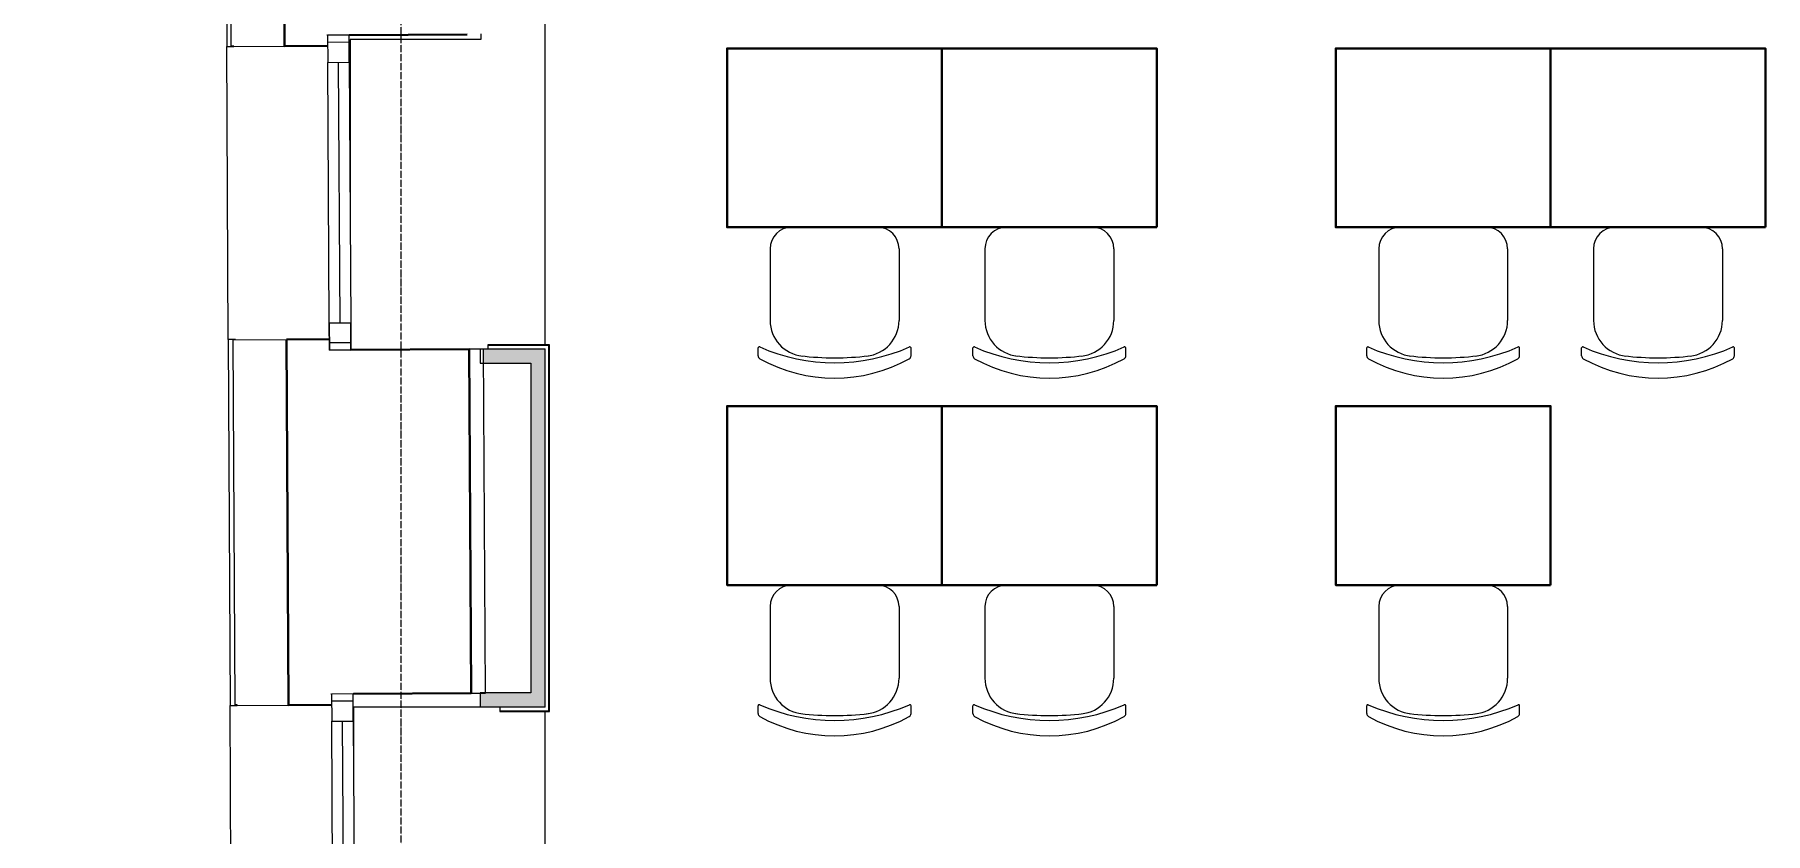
# Model space of a CAD drawing. Header units: millimetres. Extents: x -32 to 417638015, y -35 to 175284279.
# Drawn here: x 417124375 to 417129209, y 175246114 to 175248347 of the extents above; entities that cross this region are included whole.
import ezdxf
from ezdxf import colors
from ezdxf.entities.mleader import LeaderData, LeaderLine
from ezdxf.math import Vec2, Vec3

# ---------------------------------------------------------------- set-up
doc = ezdxf.new("R2010")
doc.units = ezdxf.units.MM
doc.linetypes.add('ADSK_Линия сетки', pattern=[25, 20, -2.5, 0, -2.5])
for name, color, linetype, lineweight in [('_ Окна', 7, 'Continuous', 9), ('_ЭМ_ТХобщее_слой', 7, 'Continuous', 30), ('Окна', 7, 'Continuous', 9), ('Оси', 253, 'Continuous', 9), ('Перекрытие', 7, 'Continuous', 18), ('Стены внутренние', 7, 'Continuous', 18), ('Стены наружные', 7, 'Continuous', 18), ('Стены несущие', 7, 'Continuous', 30), ('Стены отделка', 7, 'Continuous', 30), ('Стены штриховка', 7, 'Continuous', 9), ('ТХ', 5, 'Continuous', 0), ('ШТРИХОВКА', 252, 'Continuous', 15)]:
    doc.layers.add(name, color=color, linetype=linetype, lineweight=lineweight)
doc.layers.add('_ЭМ_Надписи', color=7, linetype='Continuous')
doc.layers.add('ЭОМ_Лотки рабочие', color=5, linetype='Continuous')
doc.styles.add('ЭОМ', font='isocpeur.ttf', dxfattribs={"width": 0.85, "height": 250})

# ---------------------------------------------------------------- blocks, each defined once
blk = doc.blocks.new('Стул ученич штабелир №5-7')
at = {"color": 0, "linetype": 'ByBlock', "lineweight": -2}
for p, q in [((-120.064222017827, -6.874120663269423e-05), (120.064222017827, 6.874120663269423e-05)), ((-120.0642220180016, -6.874130849610083e-05), (120.0642220177106, 6.874110476928763e-05)), ((-179.935777982173, -59.99993125879337), (-179.935777982173, -260.3112319844695)), ((-179.9357779823476, -59.99993125888795), (-179.9357779823476, -260.3112319845714)), ((180.064222017827, -59.99993125879337), (180.064222017827, -260.3112319844695)), ((180.0642220177106, -59.99993125888795), (180.0642220177106, -260.3112319845714)), ((-213.4357779821148, -359.0004116515302), (-213.4357779821148, -337.3406056039639)), ((-213.4357779822894, -359.0004116516247), (-213.4357779822894, -337.3406056040585)), ((213.564222017827, -359.0004116515302), (213.564222017827, -337.3406056039639)), ((213.5642220176524, -359.0004116516247), (213.5642220176524, -337.3406056040585))]:
    blk.add_line(p, q, dxfattribs=at)
for centre, radius, start, end in [((-119.9357779822312, -59.99993125879337), 60.00000000000227, 90, 180), ((-119.9357779823476, -59.99993125885157), 59.99999999995964, 90, 180), ((120.0642220178852, -59.99993125879337), 60.00000000000227, 0, 90), ((120.0642220177106, -59.99993125885157), 59.99999999995964, 0, 90), ((-79.93577798217302, -260.3112319844549), 100.0000000000176, 180, 264.2584419996841), ((-79.93577798234764, -260.3112319845568), 100.0000000000176, 180, 264.2584419996841), ((80.06422201782698, -260.3112319844549), 100.0000000000176, 275.7415580003159, 0), ((80.06422201765236, -260.3112319845568), 100.0000000000176, 275.7415580003159, 0), ((-210.435777982173, -337.3406056039494), 2.999999999983853, 63.89783268162118, 180), ((-210.4357779823476, -337.340605604044), 2.999999999983853, 63.89783268162118, 180), ((0.06422201782697812, 142.3201924452005), 520.8201237039044, 246.3195110063149, 293.6804889936851), ((0.06422201765235513, 142.3201924450987), 520.8201237039044, 246.3195110063149, 293.6804889936851), ((210.564222017827, -337.3406056039494), 2.999999999983853, 0, 116.1021673183788), ((210.5642220176524, -337.340605604044), 2.999999999983853, 0, 116.1021673183788), ((-203.435777982173, -359.0004116515447), 9.999999999989248, 180, 238.068250632605), ((-203.4357779823476, -359.0004116516466), 9.999999999989248, 180, 238.068250632605), ((0.06422201782697812, 9.04909030158342), 430.5490215606072, 240.9916647866204, 299.0083352133797), ((0.06422201765235513, 9.049090301488832), 430.5490215606072, 240.9916647866204, 299.0083352133797), ((0.06422201782697812, 435.5341415462426), 800.3966485555333, 263.2469772545854, 276.7530227454146), ((0.06422201765235513, 435.5341415461407), 800.3966485555333, 263.2469772545854, 276.7530227454146), ((203.564222017827, -359.0004116515447), 9.999999999989248, 301.931749367395, 0), ((203.5642220176524, -359.0004116516466), 9.999999999989248, 301.931749367395, 0)]:
    blk.add_arc(centre, radius, start, end, dxfattribs=at)
blk = doc.blocks.new('ТХ 3 этаж')
at = {"color": 8}
for points in [[(2528.588325681922, 16149.38678679359), (1928.588325681922, 16149.38678679359), (1928.588325681922, 16649.38678679365), (2528.588325681922, 16649.38678679365)], [(3128.588325682387, 16149.38678679359), (2528.588325682387, 16149.38678679359), (2528.588325682387, 16649.38678679365), (3128.588325682387, 16649.38678679365)], [(4228.588325682387, 16149.38678679359), (3628.588325682387, 16149.38678679359), (3628.588325682387, 16649.38678679365), (4228.588325682387, 16649.38678679365)], [(4828.588325682853, 16149.38678679359), (4228.588325682853, 16149.38678679359), (4228.588325682853, 16649.38678679365), (4828.588325682853, 16649.38678679365)], [(2528.588325681922, 15149.38678679313), (1928.588325681922, 15149.38678679313), (1928.588325681922, 15649.38678679318), (2528.588325681922, 15649.38678679318)], [(3128.588325682387, 15149.38678679313), (2528.588325682387, 15149.38678679313), (2528.588325682387, 15649.38678679318), (3128.588325682387, 15649.38678679318)], [(4228.588325682387, 15149.38678679313), (3628.588325682387, 15149.38678679313), (3628.588325682387, 15649.38678679318), (4228.588325682387, 15649.38678679318)]]:
    blk.add_lwpolyline(points, close=True, dxfattribs=at)
at = {"layer": 'ТХ', "color": 8, "lineweight": 0}
for p in [(2228.588325681922, 16149.38678679359), (2828.588325682387, 16149.38678679359), (3928.588325682387, 16149.38678679359), (4528.588325682853, 16149.38678679359), (2228.588325681922, 15149.38678679359), (2828.588325682387, 15149.38678679359), (3928.588325682387, 15149.38678679359)]:
    blk.add_blockref('Стул ученич штабелир №5-7', p, dxfattribs=at)
blk = doc.blocks.new('План 3 этажа')
at = {"layer": 'Стены внутренние'}
for points in [[(-5630.44041245617, 15887.73236889726), (-5590.440412456112, 15887.73236889726), (-5590.710691176297, 15927.73236889726), (-5763.097735078598, 15927.41969431394), (-5762.856023866218, 15887.73236889726), (-5757.247988975956, 15887.73236889726)], [(-5630.44041245617, 14926.43344398134), (-5590.440412456228, 14926.43344398134), (-5590.440412456112, 15887.73236889726), (-5630.44041245617, 15887.73236889726), (-5630.44041245617, 14966.43344398133)], [(-5771.758710229711, 14926.43344398134), (-5630.44041245617, 14926.43344398134), (-5630.44041245617, 14966.43344398133), (-5771.758710229711, 14965.68786091015), (-5771.758710229711, 14933.28910251411)]]:
    blk.add_hatch(color=8, dxfattribs=at).paths.add_polyline_path(points)
at = {"layer": '_ Окна', "color": 8, "lineweight": 18}
for p, q in [((-6138.450315181054, 16805.14997213874), (-6198.449202427213, 16804.78455563298)), ((-6198.449202427213, 16804.78455563298), (-6197.986341519917, 16728.78596512118)), ((-6137.987454273758, 16729.15138162694), (-6138.450315181054, 16805.14997213874)), ((-6197.986341519917, 16728.78596512118), (-6137.987454273758, 16729.15138162694)), ((-6193.552621250028, 16000.79946653445), (-6133.553734003868, 16001.16488304021)), ((-6193.089760342732, 15924.80087602265), (-6193.552621250028, 16000.79946653445)), ((-6133.553734003868, 16001.16488304021), (-6133.090873096572, 15925.16629252841)), ((-6133.090873096572, 15925.16629252841), (-6193.089760342732, 15924.80087602265)), ((-6127.235036718838, 14963.67807012845), (-6187.233923964997, 14963.31265362269)), ((-6187.233923964997, 14963.31265362269), (-6186.771063057701, 14887.31406311089)), ((-6126.772175811542, 14887.67947961665), (-6127.235036718838, 14963.67807012845)), ((-6186.771063057701, 14887.31406311089), (-6126.772175811542, 14887.67947961665))]:
    blk.add_line(p, q, dxfattribs=at)
at = {"layer": '_ Окна', "color": 8}
for p, q in [((-6138.328509679134, 16785.15034305669), (-6198.327396925293, 16784.78492655093)), ((-6163.553177626944, 16000.98217478733), (-6167.986897896832, 16728.96867337406)), ((-6133.212678598493, 15945.16592161046), (-6193.211565844652, 15944.8005051047)), ((-6127.113231216918, 14943.67844104639), (-6187.112118463077, 14943.31302454063)), ((-6152.337899164729, 14159.51027277704), (-6156.771619434616, 14887.49677136377))]:
    blk.add_line(p, q, dxfattribs=at)
at = {"layer": 'Окна', "color": 8}
for p, q in [((-6138.450315181054, 16805.14997213874), (-6198.449202427213, 16804.78455563298)), ((-6198.449202427213, 16804.78455563298), (-6197.986341519917, 16728.78596512118)), ((-6137.987454273758, 16729.15138162694), (-6138.450315181054, 16805.14997213874)), ((-6193.552621250024, 16000.79946653445), (-6197.986341519911, 16728.78596512118)), ((-6137.987454273689, 16729.15138162694), (-6133.553734003802, 16001.16488304021)), ((-6193.552621250028, 16000.79946653445), (-6193.089760342732, 15924.80087602265)), ((-6133.090873096572, 15925.16629252841), (-6133.553734003868, 16001.16488304021)), ((-6193.089760342732, 15924.80087602265), (-6133.090873096572, 15925.16629252841)), ((-6127.235036718838, 14963.67807012845), (-6187.233923964997, 14963.31265362269)), ((-6187.233923964997, 14963.31265362269), (-6186.771063057701, 14887.31406311089)), ((-6126.772175811542, 14887.67947961665), (-6127.235036718838, 14963.67807012845)), ((-6182.337342787808, 14159.32756452416), (-6186.771063057695, 14887.31406311089)), ((-6126.772175811473, 14887.67947961665), (-6122.338455541586, 14159.69298102992))]:
    blk.add_line(p, q, dxfattribs=at)
at = {"layer": 'Оси', "color": 8, "linetype": 'ADSK_Линия сетки'}
blk.add_line((-5993.091970708105, -3523.687778418595), (-5993.091970708047, 44268.96599885851), dxfattribs=at)
at = {"layer": 'Перекрытие', "color": 8}
for p, q in [((-5590.44041245617, 15939.61521794395), (-5590.440412456112, 19606.33613361114)), ((-5770.440412456228, 16793.03702446334), (-6135.575004924671, 16793.03702446334)), ((-6135.575004924671, 16793.03702446334), (-6135.575004924671, 16333.04372311166)), ((-5770.440412456228, 16808.39131379797), (-5770.440412456228, 16793.03702446334)), ((-6133.0985763754, 15926.43111814581), (-5925.41517041676, 15926.43111814581)), ((-5771.758710229711, 14926.43344398131), (-6125.575004923681, 14926.43344398132)), ((-6125.575004923681, 14926.43344398132), (-6125.575004923681, 14691.11222012316)), ((-5590.440412456228, 14050.30109156362), (-5590.44041245617, 14914.43344398131))]:
    blk.add_line(p, q, dxfattribs=at)
at = {"layer": 'Стены наружные', "color": 8}
for p, q in [((-6475.832364568545, 15954.35020100145), (-6480.034177239402, 16773.07862003285)), ((-6466.381662916159, 14112.86924297084), (-6470.583466909186, 14931.59597111789))]:
    blk.add_line(p, q, dxfattribs=at)
at = {"layer": 'Стены несущие', "color": 8}
for p, q in [((-6318.264268666622, 16774.05427899838), (-6324.845920511172, 17854.71642942126)), ((-6198.455292702303, 16805.78453708708), (-6198.449202427233, 16804.78455563298)), ((-6138.45031518105, 16805.14997213874), (-5808.456435327185, 16807.15976292042)), ((-6318.264268666622, 16774.05427899838), (-6198.266494174313, 16774.7851120099)), ((-6193.272468595649, 15954.80031964572), (-6313.2702430879, 15954.0694866342)), ((-6307.048990204406, 14932.58237698808), (-6313.2702430879, 15954.0694866342)), ((-5803.096993242681, 15927.17608331009), (-6133.090873096604, 15925.16629252841)), ((-5803.096993242681, 15927.17608331009), (-5797.24115686497, 14965.68786091013)), ((-6187.240014240087, 14964.31263507679), (-6187.233923965017, 14963.31265362269)), ((-6126.221948097867, 14963.68424023128), (-5797.24115686497, 14965.68786091013)), ((-6307.048990204406, 14932.58237698808), (-6187.051215712156, 14933.31320999961))]:
    blk.add_line(p, q, dxfattribs=at)
at = {"layer": 'Стены отделка', "color": 8, "lineweight": 9}
for p, q in [((-6485.586761137471, 17855.0064908208), (-6480.034177239402, 16773.07862003285)), ((-6480.034177239402, 16773.07862003285), (-6460.034440620802, 16773.18126108546)), ((-6460.039621853037, 16774.19083062811), (-6468.267577057122, 16774.14071918808)), ((-6468.267577057122, 16774.14071918808), (-6468.261486782052, 16773.14073773398)), ((-6468.261486782052, 16773.14073773398), (-6318.264268666622, 16774.05427899838)), ((-6460.034440620802, 16773.18126108546), (-6460.039621853037, 16774.19083062811)), ((-6455.832627949945, 15954.45284205407), (-6475.832364568545, 15954.35020100145)), ((-6475.832364568545, 15954.35020100145), (-6470.583466909186, 14931.59597111789)), ((-6463.267461203272, 15953.1559453698), (-6313.2702430879, 15954.0694866342)), ((-6455.826204708661, 15953.20126550941), (-6455.832627949945, 15954.45284205407)), ((-5763.097735078598, 15927.41969431392), (-5803.096993242681, 15927.17608331009)), ((-5771.758710229711, 15927.73236889725), (-5771.758710229711, 15887.73236889725)), ((-5771.758710229711, 15927.73236889725), (-5590.44041245617, 15927.73236889725)), ((-5757.241898700886, 14965.93147191397), (-5763.097735078598, 15927.41969431392)), ((-5580.44041245617, 15939.73236889725), (-5751.172501489811, 15939.73236889725)), ((-5751.172501489811, 15939.73236889725), (-5751.099416833255, 15927.73236889725)), ((-5590.44041245617, 14926.43344398131), (-5590.44041245617, 15927.73236889724)), ((-5578.44041245617, 14916.43344398131), (-5578.44041245617, 15937.73236889725)), ((-5771.758710229711, 15887.73236889725), (-5630.44041245617, 15887.73236889725)), ((-5630.44041245617, 15887.73236889725), (-5630.44041245617, 14966.43344398131)), ((-5797.24115686497, 14965.68786091013), (-5757.241898700886, 14965.93147191397)), ((-5630.44041245617, 14966.43344398131), (-5771.758710229711, 14966.43344398131)), ((-5771.758710229711, 14966.43344398131), (-5771.758710229711, 14926.43344398131)), ((-6470.583466909186, 14931.59597111789), (-6450.583730290586, 14931.69861217051)), ((-6450.58891152282, 14932.70818171316), (-6457.052298594906, 14932.66881717779)), ((-6457.052298594906, 14932.66881717779), (-6457.046208319836, 14931.66883572369)), ((-6457.046208319836, 14931.66883572369), (-6307.048990204406, 14932.58237698809)), ((-6450.583730290586, 14931.69861217051), (-6450.58891152282, 14932.70818171316)), ((-5590.44041245617, 14926.43344398131), (-5771.758710229711, 14926.43344398131)), ((-5717.000598533952, 14926.43344398131), (-5716.927513877396, 14914.43344398131)), ((-5716.927513877396, 14914.43344398131), (-5580.44041245617, 14914.43344398131))]:
    blk.add_line(p, q, dxfattribs=at)
at = {"layer": 'Стены штриховка', "color": 8}
for p, q in [((-6474.843138626602, 17853.80288815686), (-6468.267577057122, 16774.14071918808)), ((-6463.267461203272, 15953.1559453698), (-6457.052298594906, 14932.66881717779)), ((-5578.44041245617, 15937.73236889725), (-5751.160320713709, 15937.73236889725)), ((-5580.44041245617, 14914.43344398131), (-5580.44041245617, 15939.73236889725)), ((-5578.44041245617, 15939.73236889725), (-5580.44041245617, 15939.73236889725)), ((-5578.44041245617, 15937.73236889725), (-5578.44041245617, 15939.73236889725)), ((-5716.939694653498, 14916.43344398131), (-5578.44041245617, 14916.43344398131)), ((-5580.44041245617, 14914.43344398131), (-5578.44041245617, 14914.43344398131)), ((-5578.44041245617, 14914.43344398131), (-5578.44041245617, 14916.43344398131))]:
    blk.add_line(p, q, dxfattribs=at)
at = {"layer": 'ЭОМ_Лотки рабочие'}
blk.add_blockref('ТХ 3 этаж', (-7010.895253870607, 118.5421783487909), dxfattribs=at)
blk = doc.blocks.new('_ЭМ_ТХ2_3 этаж_нов')
at = {"color": 8}
for points in [[(1510.785042519623, 16114.02715485034), (910.785042519623, 16114.02715485034), (910.785042519623, 16614.02715485044), (1510.785042519623, 16614.02715485044)], [(2110.785042520089, 16114.02715485034), (1510.785042520089, 16114.02715485034), (1510.785042520089, 16614.02715485044), (2110.785042520089, 16614.02715485044)], [(3210.785042520089, 16114.02715485034), (2610.785042520089, 16114.02715485034), (2610.785042520089, 16614.02715485044), (3210.785042520089, 16614.02715485044)], [(3810.785042520554, 16114.02715485034), (3210.785042520554, 16114.02715485034), (3210.785042520554, 16614.02715485044), (3810.785042520554, 16614.02715485044)], [(1510.785042519623, 15114.02715484987), (910.785042519623, 15114.02715484987), (910.785042519623, 15614.02715484997), (1510.785042519623, 15614.02715484997)], [(2110.785042520089, 15114.02715484987), (1510.785042520089, 15114.02715484987), (1510.785042520089, 15614.02715484997), (2110.785042520089, 15614.02715484997)], [(3210.785042520089, 15114.02715484987), (2610.785042520089, 15114.02715484987), (2610.785042520089, 15614.02715484997), (3210.785042520089, 15614.02715484997)]]:
    blk.add_lwpolyline(points, close=True, dxfattribs=at)
at = {"layer": 'ТХ', "color": 8, "lineweight": 0}
for p in [(1210.785042519623, 16114.02715485034), (1810.785042520089, 16114.02715485034), (2910.785042520089, 16114.02715485034), (3510.785042520554, 16114.02715485034), (1210.785042519623, 15114.02715485034), (1810.785042520089, 15114.02715485034), (2910.785042520089, 15114.02715485034)]:
    blk.add_blockref('Стул ученич штабелир №5-7', p, dxfattribs=at)

msp = doc.modelspace()

# ---------------------------------------------------------------- block references
at = {"layer": '_ЭМ_ТХобщее_слой', "lineweight": 50}
msp.add_blockref('_ЭМ_ТХ2_3 этаж_нов', (417125398.491967, 175231694.5649611), dxfattribs=at)
at = {"layer": 'ШТРИХОВКА'}
msp.add_blockref('План 3 этажа', (417131391.5839376, 175231540.6631508), dxfattribs=at)

# ---------------------------------------------------------------- leaders
at = {"layer": '_ЭМ_Надписи', "color": 7, "ltscale": 5}
ml = msp.add_multileader_mtext('Standard', dxfattribs=at)
ml.set_content('{\\fGOST Common|b0|i0|c0|p34;\\W0.9;\\C256;3\\fGOST Common|b0|i0|c204|p34;ЩРС\\fGOST Common|b0|i0|c0|p34;-2\\fISOCPEUR|b0|i0|c204|p34;\\W0.85; Гр.4\\P\\W1;\\C0;Раб.место учителя, ноутбук}', color=1, style='ЭОМ')
ml.set_leader_properties()
ml.build(insert=Vec2(0, 0))
ml.multileader.update_dxf_attribs({"text_left_attachment_type": 6, "text_right_attachment_type": 6, "dogleg_length": 0, "arrow_head_size": 200})
ctx = ml.context
ctx.base_point, ctx.char_height, ctx.arrow_head_size, ctx.landing_gap_size, ctx.plane_origin = Vec3(417119313.3537301, 175247689.8914346, -64.26463315267222), 250, 200, 0, Vec3(417103743.3022258, 175258743.7339256, -64.26463315267222)
ctx.left_attachment, ctx.right_attachment = 6, 6
notes = []
notes.append((ctx, [(1, (1, 1, 0), (417120985.8537301, 175247689.8914346, -64.26463315267222), (-1, 0), 0, [(0, [(417126166.9071612, 175250234.8419239, -64.26463315267222)], 0, [])])]))
ctx.mtext.insert, ctx.mtext.width, ctx.mtext.defined_height, ctx.mtext.flow_direction = Vec3(417119313.3537301, 175248014.8914346, -64.26463315267222), 2073.809115969734, 545.6159617257083, 5
for ctx, leaders in notes:
    for number, flags, end, landing, length, lines in leaders:
        leader = LeaderData()
        leader.index, (leader.has_last_leader_line, leader.has_dogleg_vector, leader.attachment_direction) = number, flags
        leader.last_leader_point, leader.dogleg_vector, leader.dogleg_length = Vec3(end), Vec3(landing), length
        for number, points, colour, breaks in lines:
            line = LeaderLine()
            line.index, line.vertices, line.color, line.breaks = number, Vec3.list(points), colors.encode_raw_color(colour), breaks
            leader.lines.append(line)
        ctx.leaders.append(leader)

doc.saveas('drawing.dxf')
